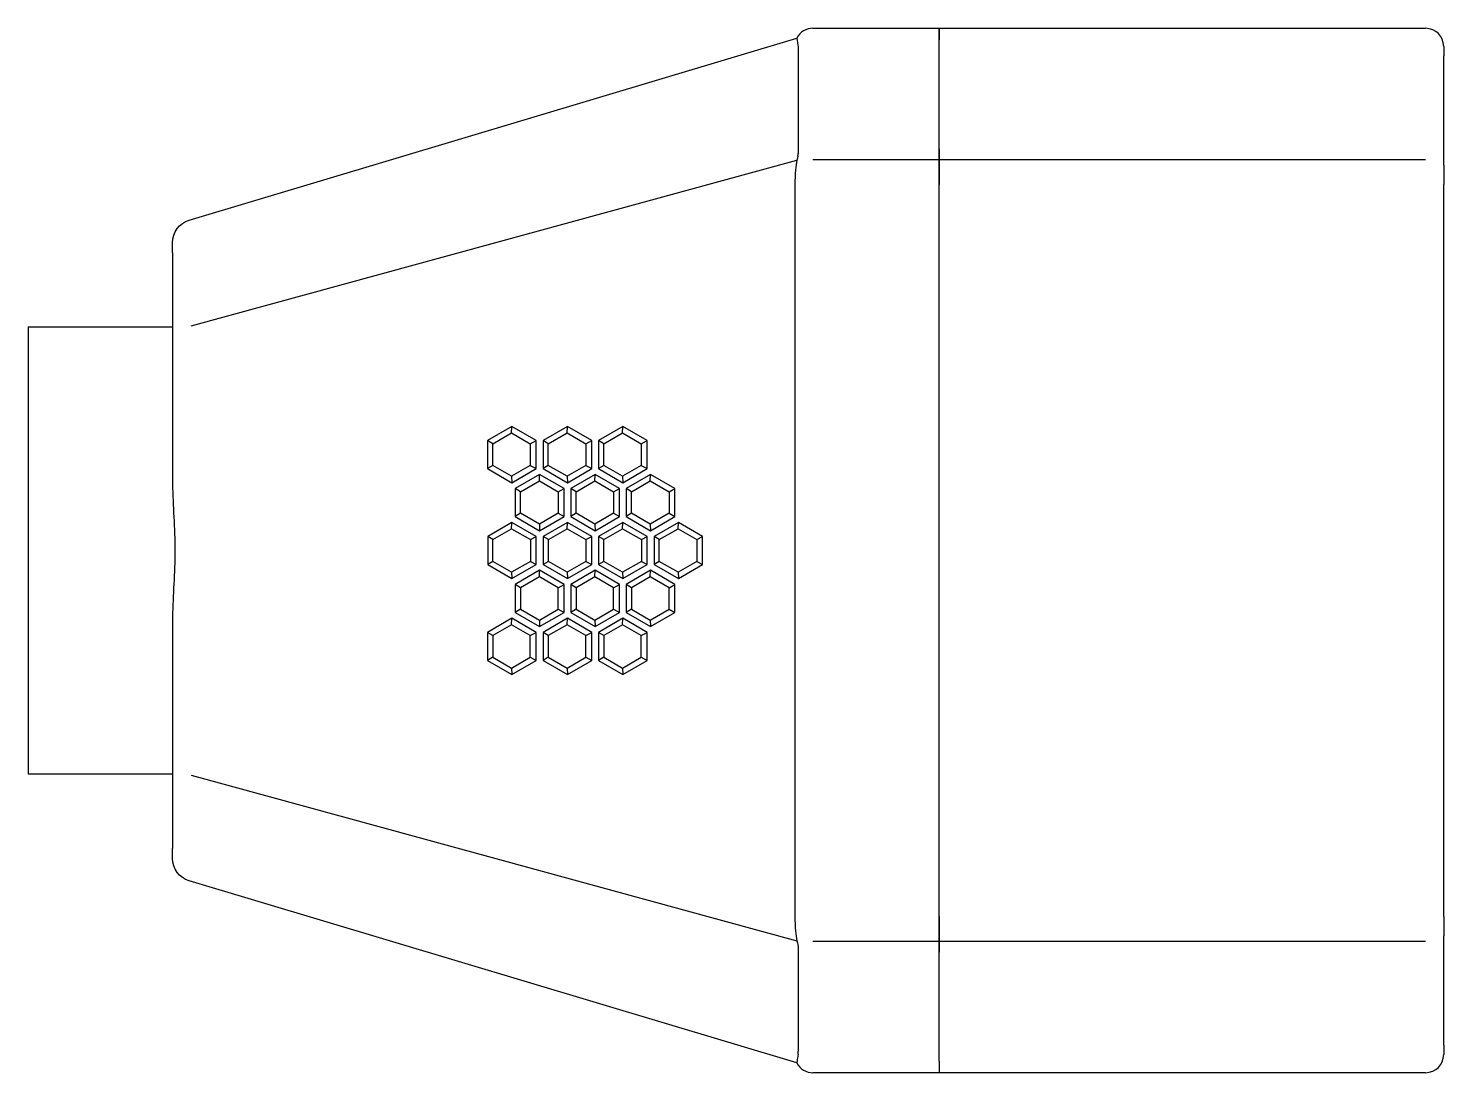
# Model space of a CAD drawing. Header units: inches. Extents: x -0.23 to 6.74, y 1.87 to 8.25.
# Drawn here: x 3.085 to 4.63, y 7.11 to 8.25 of the extents above; entities that cross this region are included whole.
import ezdxf

# ---------------------------------------------------------------- set-up
doc = ezdxf.new("R2010")
doc.units = ezdxf.units.IN
doc.header["$MEASUREMENT"] = 0

msp = doc.modelspace()

# ---------------------------------------------------------------- linework, layer by layer
at = {"linetype": 'Continuous'}
for p, q in [((3.941457, 8.250185), (4.079252, 8.250185)), ((4.079252, 8.250185), (4.610186, 8.250185)), ((4.079252, 8.250185), (4.079252, 8.237716)), ((4.079252, 8.237716), (4.079252, 8.250185)), ((3.260885, 8.040949), (3.924001, 8.239603)), ((4.079252, 8.118616), (4.079252, 8.237716)), ((4.079252, 8.118616), (4.079252, 8.237716)), ((3.92552, 8.22655), (3.92552, 8.113709)), ((4.629871, 8.2305), (4.629871, 8.220109)), ((4.629871, 8.101009), (4.629871, 8.220109)), ((4.079252, 8.118616), (4.079252, 8.079881)), ((4.079252, 8.079881), (4.079252, 8.118616)), ((3.262989, 7.925479), (3.924041, 8.106192)), ((4.079252, 8.106646), (3.941457, 8.106646)), ((4.610186, 8.106646), (4.079252, 8.106646)), ((4.629871, 8.101009), (4.629871, 8.079881)), ((3.921823, 8.079881), (3.921823, 7.280779)), ((4.079252, 7.280779), (4.079252, 8.079881)), ((4.079252, 7.280779), (4.079252, 8.079881)), ((4.629871, 7.280779), (4.629871, 8.079881)), ((3.242638, 8.005548), (3.242638, 8.016435)), ((3.242638, 8.005548), (3.242638, 7.910104)), ((3.085158, 7.924425), (3.242638, 7.924425)), ((3.085158, 7.924425), (3.085158, 7.436236)), ((3.242638, 7.910104), (3.242638, 7.752713)), ((3.612913, 7.815762), (3.586356, 7.800408)), ((3.592149, 7.796874), (3.612593, 7.808693)), ((3.612593, 7.808693), (3.612913, 7.815762)), ((3.612593, 7.808693), (3.633036, 7.796874)), ((3.63947, 7.800408), (3.612913, 7.815762)), ((3.67346, 7.815762), (3.646902, 7.800408)), ((3.652696, 7.796874), (3.673139, 7.808693)), ((3.673139, 7.808693), (3.67346, 7.815762)), ((3.673139, 7.808693), (3.693583, 7.796874)), ((3.700017, 7.800408), (3.67346, 7.815762)), ((3.734007, 7.815762), (3.707449, 7.800408)), ((3.713243, 7.796874), (3.733686, 7.808693)), ((3.733686, 7.808693), (3.734007, 7.815762)), ((3.733686, 7.808693), (3.754129, 7.796874)), ((3.760564, 7.800408), (3.734007, 7.815762)), ((3.592149, 7.796874), (3.586356, 7.800408)), ((3.586356, 7.800408), (3.586356, 7.769701)), ((3.592149, 7.773235), (3.592149, 7.796874)), ((3.633036, 7.796874), (3.63947, 7.800408)), ((3.633036, 7.796874), (3.633036, 7.773235)), ((3.63947, 7.769701), (3.63947, 7.800408)), ((3.652696, 7.796874), (3.646902, 7.800408)), ((3.646902, 7.800408), (3.646902, 7.769701)), ((3.652696, 7.773235), (3.652696, 7.796874)), ((3.693583, 7.796874), (3.700017, 7.800408)), ((3.693583, 7.796874), (3.693583, 7.773235)), ((3.700017, 7.769701), (3.700017, 7.800408)), ((3.707449, 7.800408), (3.707449, 7.769701)), ((3.713243, 7.796874), (3.707449, 7.800408)), ((3.713243, 7.773235), (3.713243, 7.796874)), ((3.754129, 7.796874), (3.760564, 7.800408)), ((3.754129, 7.796874), (3.754129, 7.773235)), ((3.760564, 7.769701), (3.760564, 7.800408)), ((3.592149, 7.773235), (3.586356, 7.769701)), ((3.612593, 7.761416), (3.592149, 7.773235)), ((3.633036, 7.773235), (3.612593, 7.761416)), ((3.633036, 7.773235), (3.63947, 7.769701)), ((3.652696, 7.773235), (3.646902, 7.769701)), ((3.673139, 7.761416), (3.652696, 7.773235)), ((3.693583, 7.773235), (3.673139, 7.761416)), ((3.693583, 7.773235), (3.700017, 7.769701)), ((3.713243, 7.773235), (3.707449, 7.769701)), ((3.733686, 7.761416), (3.713243, 7.773235)), ((3.754129, 7.773235), (3.733686, 7.761416)), ((3.754129, 7.773235), (3.760564, 7.769701)), ((3.586356, 7.769701), (3.612913, 7.754347)), ((3.612593, 7.761416), (3.612913, 7.754347)), ((3.612913, 7.754347), (3.63947, 7.769701)), ((3.643231, 7.763435), (3.616644, 7.748064)), ((3.622499, 7.744491), (3.642907, 7.756291)), ((3.642907, 7.756291), (3.643231, 7.763435)), ((3.642907, 7.756291), (3.663316, 7.744491)), ((3.669819, 7.748064), (3.643231, 7.763435)), ((3.646902, 7.769701), (3.67346, 7.754347)), ((3.673139, 7.761416), (3.67346, 7.754347)), ((3.67346, 7.754347), (3.700017, 7.769701)), ((3.703778, 7.763435), (3.677191, 7.748064)), ((3.683046, 7.744491), (3.703454, 7.756291)), ((3.703454, 7.756291), (3.703778, 7.763435)), ((3.703454, 7.756291), (3.723863, 7.744491)), ((3.730366, 7.748064), (3.703778, 7.763435)), ((3.707449, 7.769701), (3.734007, 7.754347)), ((3.733686, 7.761416), (3.734007, 7.754347)), ((3.734007, 7.754347), (3.760564, 7.769701)), ((3.764325, 7.763435), (3.737738, 7.748064)), ((3.743592, 7.744491), (3.764001, 7.756291)), ((3.764001, 7.756291), (3.764325, 7.763435)), ((3.764001, 7.756291), (3.78441, 7.744491)), ((3.790912, 7.748064), (3.764325, 7.763435)), ((3.622499, 7.744491), (3.616644, 7.748064)), ((3.616644, 7.748064), (3.616644, 7.717321)), ((3.622499, 7.720893), (3.622499, 7.744491)), ((3.663316, 7.744491), (3.669819, 7.748064)), ((3.663316, 7.744491), (3.663316, 7.720893)), ((3.669819, 7.717321), (3.669819, 7.748064)), ((3.677191, 7.748064), (3.677191, 7.717321)), ((3.683046, 7.744491), (3.677191, 7.748064)), ((3.683046, 7.720893), (3.683046, 7.744491)), ((3.723863, 7.744491), (3.730366, 7.748064)), ((3.723863, 7.744491), (3.723863, 7.720893)), ((3.730366, 7.717321), (3.730366, 7.748064)), ((3.743592, 7.744491), (3.737738, 7.748064)), ((3.737738, 7.748064), (3.737738, 7.717321)), ((3.743592, 7.720893), (3.743592, 7.744491)), ((3.78441, 7.744491), (3.790912, 7.748064)), ((3.78441, 7.744491), (3.78441, 7.720893)), ((3.790912, 7.717321), (3.790912, 7.748064)), ((3.612988, 7.710959), (3.586499, 7.695645)), ((3.612676, 7.704058), (3.612988, 7.710959)), ((3.639478, 7.695645), (3.612988, 7.710959)), ((3.622499, 7.720893), (3.616644, 7.717321)), ((3.616644, 7.717321), (3.643231, 7.70195)), ((3.642907, 7.709094), (3.622499, 7.720893)), ((3.663316, 7.720893), (3.642907, 7.709094)), ((3.642907, 7.709094), (3.643231, 7.70195)), ((3.643231, 7.70195), (3.669819, 7.717321)), ((3.673535, 7.710959), (3.647046, 7.695645)), ((3.663316, 7.720893), (3.669819, 7.717321)), ((3.673222, 7.704058), (3.673535, 7.710959)), ((3.700025, 7.695645), (3.673535, 7.710959)), ((3.683046, 7.720893), (3.677191, 7.717321)), ((3.677191, 7.717321), (3.703778, 7.70195)), ((3.703454, 7.709094), (3.683046, 7.720893)), ((3.723863, 7.720893), (3.703454, 7.709094)), ((3.703454, 7.709094), (3.703778, 7.70195)), ((3.703778, 7.70195), (3.730366, 7.717321)), ((3.734082, 7.710959), (3.707593, 7.695645)), ((3.723863, 7.720893), (3.730366, 7.717321)), ((3.733769, 7.704058), (3.734082, 7.710959)), ((3.760571, 7.695645), (3.734082, 7.710959)), ((3.743592, 7.720893), (3.737738, 7.717321)), ((3.737738, 7.717321), (3.764325, 7.70195)), ((3.764001, 7.709094), (3.743592, 7.720893)), ((3.78441, 7.720893), (3.764001, 7.709094)), ((3.764001, 7.709094), (3.764325, 7.70195)), ((3.764325, 7.70195), (3.790912, 7.717321)), ((3.794629, 7.710959), (3.768139, 7.695645)), ((3.78441, 7.720893), (3.790912, 7.717321)), ((3.794316, 7.704058), (3.794629, 7.710959)), ((3.821118, 7.695645), (3.794629, 7.710959)), ((3.586499, 7.695645), (3.586499, 7.665015)), ((3.592155, 7.692194), (3.586499, 7.695645)), ((3.592155, 7.692194), (3.612676, 7.704058)), ((3.612676, 7.704058), (3.633197, 7.692194)), ((3.633197, 7.692194), (3.639478, 7.695645)), ((3.639478, 7.665015), (3.639478, 7.695645)), ((3.647046, 7.695645), (3.647046, 7.665015)), ((3.652701, 7.692194), (3.647046, 7.695645)), ((3.652701, 7.692194), (3.673222, 7.704058)), ((3.673222, 7.704058), (3.693743, 7.692194)), ((3.693743, 7.692194), (3.700025, 7.695645)), ((3.700025, 7.665015), (3.700025, 7.695645)), ((3.713248, 7.692194), (3.707593, 7.695645)), ((3.707593, 7.695645), (3.707593, 7.665015)), ((3.713248, 7.692194), (3.733769, 7.704058)), ((3.733769, 7.704058), (3.75429, 7.692194)), ((3.75429, 7.692194), (3.760571, 7.695645)), ((3.760571, 7.665015), (3.760571, 7.695645)), ((3.773795, 7.692194), (3.768139, 7.695645)), ((3.768139, 7.695645), (3.768139, 7.665015)), ((3.773795, 7.692194), (3.794316, 7.704058)), ((3.794316, 7.704058), (3.814837, 7.692194)), ((3.814837, 7.692194), (3.821118, 7.695645)), ((3.821118, 7.665015), (3.821118, 7.695645)), ((3.592155, 7.668466), (3.592155, 7.692194)), ((3.633197, 7.692194), (3.633197, 7.668466)), ((3.652701, 7.668466), (3.652701, 7.692194)), ((3.693743, 7.692194), (3.693743, 7.668466)), ((3.713248, 7.668466), (3.713248, 7.692194)), ((3.75429, 7.692194), (3.75429, 7.668466)), ((3.773795, 7.668466), (3.773795, 7.692194)), ((3.814837, 7.692194), (3.814837, 7.668466)), ((3.592155, 7.668466), (3.586499, 7.665015)), ((3.586499, 7.665015), (3.612988, 7.649701)), ((3.612676, 7.656602), (3.592155, 7.668466)), ((3.633197, 7.668466), (3.612676, 7.656602)), ((3.612988, 7.649701), (3.639478, 7.665015)), ((3.633197, 7.668466), (3.639478, 7.665015)), ((3.652701, 7.668466), (3.647046, 7.665015)), ((3.647046, 7.665015), (3.673535, 7.649701)), ((3.673222, 7.656602), (3.652701, 7.668466)), ((3.693743, 7.668466), (3.673222, 7.656602)), ((3.673535, 7.649701), (3.700025, 7.665015)), ((3.693743, 7.668466), (3.700025, 7.665015)), ((3.713248, 7.668466), (3.707593, 7.665015)), ((3.707593, 7.665015), (3.734082, 7.649701)), ((3.733769, 7.656602), (3.713248, 7.668466)), ((3.75429, 7.668466), (3.733769, 7.656602)), ((3.734082, 7.649701), (3.760571, 7.665015)), ((3.75429, 7.668466), (3.760571, 7.665015)), ((3.773795, 7.668466), (3.768139, 7.665015)), ((3.768139, 7.665015), (3.794629, 7.649701)), ((3.794316, 7.656602), (3.773795, 7.668466)), ((3.814837, 7.668466), (3.794316, 7.656602)), ((3.794629, 7.649701), (3.821118, 7.665015)), ((3.814837, 7.668466), (3.821118, 7.665015)), ((3.612676, 7.656602), (3.612988, 7.649701)), ((3.643231, 7.65871), (3.616644, 7.643339)), ((3.642907, 7.651566), (3.622499, 7.639767)), ((3.642907, 7.651566), (3.643231, 7.65871)), ((3.663316, 7.639767), (3.642907, 7.651566)), ((3.669819, 7.643339), (3.643231, 7.65871)), ((3.673222, 7.656602), (3.673535, 7.649701)), ((3.703778, 7.65871), (3.677191, 7.643339)), ((3.703454, 7.651566), (3.683046, 7.639767)), ((3.703454, 7.651566), (3.703778, 7.65871)), ((3.723863, 7.639767), (3.703454, 7.651566)), ((3.730366, 7.643339), (3.703778, 7.65871)), ((3.733769, 7.656602), (3.734082, 7.649701)), ((3.764325, 7.65871), (3.737738, 7.643339)), ((3.764001, 7.651566), (3.743592, 7.639767)), ((3.764001, 7.651566), (3.764325, 7.65871)), ((3.78441, 7.639767), (3.764001, 7.651566)), ((3.790912, 7.643339), (3.764325, 7.65871)), ((3.794316, 7.656602), (3.794629, 7.649701)), ((3.622499, 7.639767), (3.616644, 7.643339)), ((3.616644, 7.643339), (3.616644, 7.612597)), ((3.622499, 7.639767), (3.622499, 7.616169)), ((3.663316, 7.639767), (3.669819, 7.643339)), ((3.663316, 7.616169), (3.663316, 7.639767)), ((3.669819, 7.612597), (3.669819, 7.643339)), ((3.677191, 7.643339), (3.677191, 7.612597)), ((3.683046, 7.639767), (3.677191, 7.643339)), ((3.683046, 7.639767), (3.683046, 7.616169)), ((3.723863, 7.639767), (3.730366, 7.643339)), ((3.723863, 7.616169), (3.723863, 7.639767)), ((3.730366, 7.612597), (3.730366, 7.643339)), ((3.737738, 7.643339), (3.737738, 7.612597)), ((3.743592, 7.639767), (3.737738, 7.643339)), ((3.743592, 7.639767), (3.743592, 7.616169)), ((3.78441, 7.639767), (3.790912, 7.643339)), ((3.78441, 7.616169), (3.78441, 7.639767)), ((3.790912, 7.612597), (3.790912, 7.643339)), ((3.622499, 7.616169), (3.616644, 7.612597)), ((3.622499, 7.616169), (3.642907, 7.604369)), ((3.642907, 7.604369), (3.663316, 7.616169)), ((3.663316, 7.616169), (3.669819, 7.612597)), ((3.683046, 7.616169), (3.677191, 7.612597)), ((3.683046, 7.616169), (3.703454, 7.604369)), ((3.703454, 7.604369), (3.723863, 7.616169)), ((3.723863, 7.616169), (3.730366, 7.612597)), ((3.743592, 7.616169), (3.737738, 7.612597)), ((3.743592, 7.616169), (3.764001, 7.604369)), ((3.764001, 7.604369), (3.78441, 7.616169)), ((3.78441, 7.616169), (3.790912, 7.612597)), ((3.242638, 7.607947), (3.242638, 7.450556)), ((3.612913, 7.606313), (3.586356, 7.59096)), ((3.612593, 7.599244), (3.612913, 7.606313)), ((3.63947, 7.59096), (3.612913, 7.606313)), ((3.616644, 7.612597), (3.643231, 7.597225)), ((3.642907, 7.604369), (3.643231, 7.597225)), ((3.643231, 7.597225), (3.669819, 7.612597)), ((3.67346, 7.606313), (3.646902, 7.59096)), ((3.673139, 7.599244), (3.67346, 7.606313)), ((3.700017, 7.59096), (3.67346, 7.606313)), ((3.677191, 7.612597), (3.703778, 7.597225)), ((3.703454, 7.604369), (3.703778, 7.597225)), ((3.703778, 7.597225), (3.730366, 7.612597)), ((3.734007, 7.606313), (3.707449, 7.59096)), ((3.733686, 7.599244), (3.734007, 7.606313)), ((3.760564, 7.59096), (3.734007, 7.606313)), ((3.737738, 7.612597), (3.764325, 7.597225)), ((3.764001, 7.604369), (3.764325, 7.597225)), ((3.764325, 7.597225), (3.790912, 7.612597)), ((3.592149, 7.587425), (3.586356, 7.59096)), ((3.586356, 7.59096), (3.586356, 7.560252)), ((3.612593, 7.599244), (3.592149, 7.587425)), ((3.592149, 7.587425), (3.592149, 7.563787)), ((3.633036, 7.587425), (3.612593, 7.599244)), ((3.633036, 7.587425), (3.63947, 7.59096)), ((3.633036, 7.563787), (3.633036, 7.587425)), ((3.63947, 7.560252), (3.63947, 7.59096)), ((3.652696, 7.587425), (3.646902, 7.59096)), ((3.646902, 7.59096), (3.646902, 7.560252)), ((3.673139, 7.599244), (3.652696, 7.587425)), ((3.652696, 7.587425), (3.652696, 7.563787)), ((3.693583, 7.587425), (3.673139, 7.599244)), ((3.693583, 7.587425), (3.700017, 7.59096)), ((3.693583, 7.563787), (3.693583, 7.587425)), ((3.700017, 7.560252), (3.700017, 7.59096)), ((3.707449, 7.59096), (3.707449, 7.560252)), ((3.713243, 7.587425), (3.707449, 7.59096)), ((3.733686, 7.599244), (3.713243, 7.587425)), ((3.713243, 7.587425), (3.713243, 7.563787)), ((3.754129, 7.587425), (3.733686, 7.599244)), ((3.754129, 7.587425), (3.760564, 7.59096)), ((3.754129, 7.563787), (3.754129, 7.587425)), ((3.760564, 7.560252), (3.760564, 7.59096)), ((3.592149, 7.563787), (3.586356, 7.560252)), ((3.586356, 7.560252), (3.612913, 7.544898)), ((3.592149, 7.563787), (3.612593, 7.551967)), ((3.612593, 7.551967), (3.633036, 7.563787)), ((3.612913, 7.544898), (3.63947, 7.560252)), ((3.633036, 7.563787), (3.63947, 7.560252)), ((3.652696, 7.563787), (3.646902, 7.560252)), ((3.646902, 7.560252), (3.67346, 7.544898)), ((3.652696, 7.563787), (3.673139, 7.551967)), ((3.673139, 7.551967), (3.693583, 7.563787)), ((3.67346, 7.544898), (3.700017, 7.560252)), ((3.693583, 7.563787), (3.700017, 7.560252)), ((3.713243, 7.563787), (3.707449, 7.560252)), ((3.707449, 7.560252), (3.734007, 7.544898)), ((3.713243, 7.563787), (3.733686, 7.551967)), ((3.733686, 7.551967), (3.754129, 7.563787)), ((3.734007, 7.544898), (3.760564, 7.560252)), ((3.754129, 7.563787), (3.760564, 7.560252)), ((3.612593, 7.551967), (3.612913, 7.544898)), ((3.673139, 7.551967), (3.67346, 7.544898)), ((3.733686, 7.551967), (3.734007, 7.544898)), ((3.242638, 7.450556), (3.242638, 7.355113)), ((3.242638, 7.436236), (3.085158, 7.436236)), ((3.262989, 7.435181), (3.924041, 7.254468)), ((3.242638, 7.344225), (3.242638, 7.355113)), ((3.924001, 7.121057), (3.260885, 7.319711)), ((4.079252, 7.280779), (4.079252, 7.242044)), ((4.079252, 7.242044), (4.079252, 7.280779)), ((4.629871, 7.280779), (4.629871, 7.259651)), ((3.92552, 7.246952), (3.92552, 7.134111)), ((3.941457, 7.254014), (4.079252, 7.254014)), ((4.079252, 7.254014), (4.610186, 7.254014)), ((4.629871, 7.140551), (4.629871, 7.259651)), ((4.079252, 7.122944), (4.079252, 7.242044)), ((4.079252, 7.122944), (4.079252, 7.242044)), ((4.629871, 7.140551), (4.629871, 7.13016)), ((4.079252, 7.122944), (4.079252, 7.110475)), ((4.079252, 7.122944), (4.079252, 7.110475)), ((4.079252, 7.110475), (3.941457, 7.110475)), ((4.610186, 7.110475), (4.079252, 7.110475))]:
    msp.add_line(p, q, dxfattribs=at)
for centre, start, end in [((3.941457, 8.2305), 90, 152.518227), ((4.610186, 8.2305), 0, 90), ((4.610186, 7.13016), 270, 0), ((3.941457, 7.13016), 207.491255, 270)]:
    msp.add_arc(centre, 0.019685, start, end, dxfattribs=at)
at = {"linetype": 'Continuous', "extrusion": (9.30957e-33, -1.52037e-16, -1)}
for centre, start, end in [((-3.268229, 8.016435), 0, 72.702396), ((-3.268229, 7.344225), 287.09221, 0)]:
    msp.add_arc(centre, 0.025591, start, end, dxfattribs=at)
at = {"linetype": 'Continuous'}
for points, knots in [([(3.924004, 8.239604), (3.924004, 8.239604), (3.924004, 8.239604), (3.924003, 8.239608), (3.924291, 8.236345), (3.925261, 8.230117)], [0, 0, 0, 0, 0.00053285, 0.00053285, 1, 1, 1, 1]), ([(3.925044, 8.11073), (3.924384, 8.108107), (3.923708, 8.104764), (3.922642, 8.097344), (3.922248, 8.093313), (3.922017, 8.089198)], [0, 0, 0, 0, 0.5, 0.5, 1, 1, 1, 1]), ([(3.242638, 7.752713), (3.242638, 7.740922), (3.243375, 7.728978), (3.244622, 7.704724), (3.245116, 7.692379), (3.24511, 7.667992), (3.244618, 7.655869), (3.243378, 7.63175), (3.242638, 7.619713), (3.242638, 7.607947)], [0, 0, 0, 0, 0.25, 0.25, 0.5, 0.5, 0.75, 0.75, 1, 1, 1, 1]), ([(3.922017, 7.271463), (3.922248, 7.267346), (3.922644, 7.263302), (3.923705, 7.255916), (3.924381, 7.252566), (3.925044, 7.24993)], [0, 0, 0, 0, 0.5, 0.5, 1, 1, 1, 1]), ([(3.925261, 7.130543), (3.924777, 7.127433), (3.92448, 7.125072), (3.924091, 7.121878), (3.924004, 7.121058), (3.924004, 7.121056), (3.924004, 7.121056), (3.924004, 7.121056)], [0, 0, 0, 0, 0.49916776, 0.49916776, 0.99833551, 0.99833551, 1, 1, 1, 1])]:
    msp.add_open_spline(points, degree=3, knots=knots, dxfattribs=at)
for points in [[(3.925261, 8.230117), (3.925429, 8.229041), (3.92552, 8.227852), (3.92552, 8.22655)], [(3.925044, 8.11073), (3.925337, 8.111893), (3.92552, 8.112898), (3.92552, 8.113709)], [(3.922017, 8.089198), (3.921844, 8.086097), (3.921823, 8.082989), (3.921823, 8.079881)], [(3.921823, 7.280779), (3.921823, 7.277668), (3.921844, 7.274559), (3.922017, 7.271463)], [(3.925044, 7.24993), (3.925337, 7.248767), (3.92552, 7.247762), (3.92552, 7.246952)], [(3.925261, 7.130543), (3.925429, 7.131619), (3.92552, 7.132808), (3.92552, 7.134111)]]:
    msp.add_open_spline(points, degree=3, dxfattribs=at)

doc.saveas('drawing.dxf')
